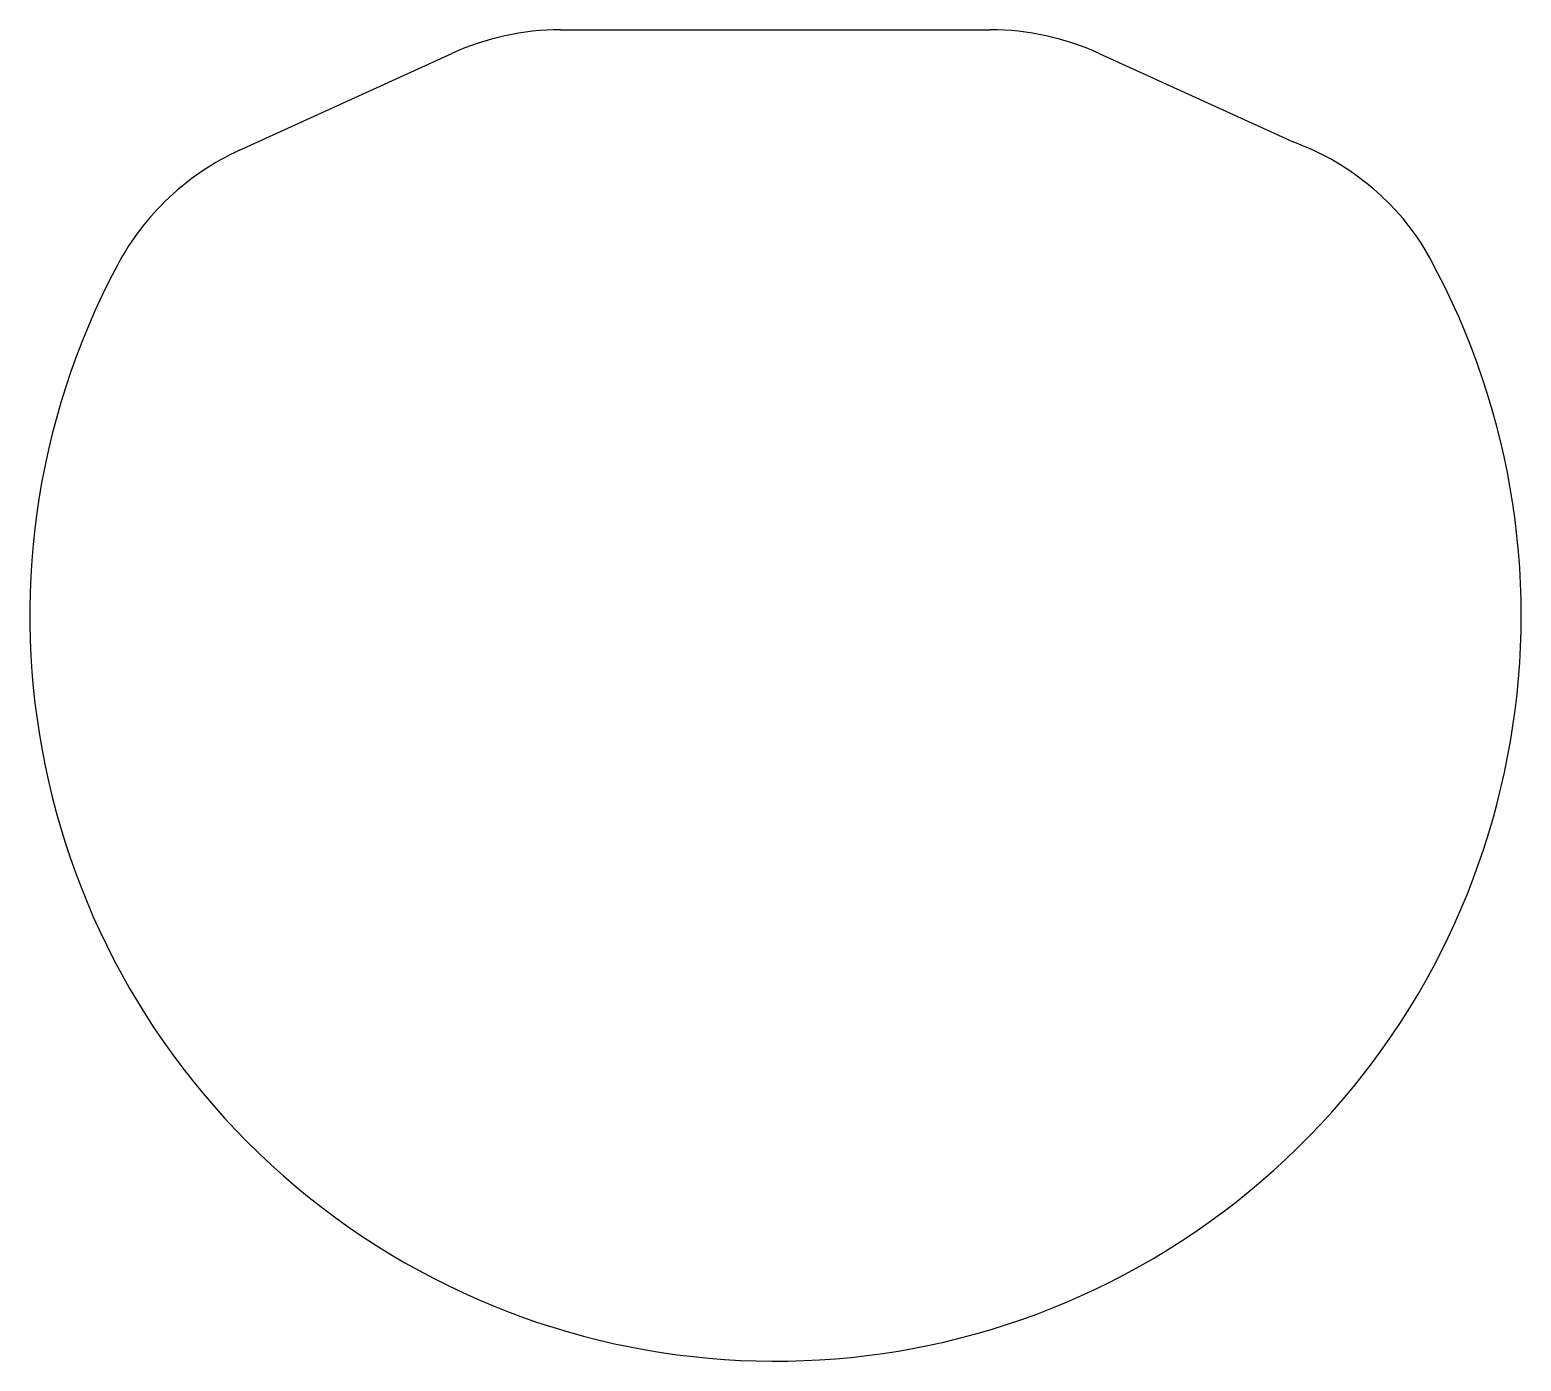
# Model space of a CAD drawing. Extents: x -125 to 125, y -125 to 98.
import ezdxf

# ---------------------------------------------------------------- set-up
doc = ezdxf.new("R2010")
doc.units = 0
doc.layers.add('Sketch010', color=7, linetype='CONTINUOUS')

msp = doc.modelspace()

# ---------------------------------------------------------------- linework, layer by layer
at = {"layer": 'Sketch010'}
for p, q in [((-35.9566, 97.9605), (35.9566, 97.9605)), ((-89.5967, 77.8241), (-54.0915, 94.0197)), ((54.0915, 94.0197), (86.5449, 79.2162))]:
    msp.add_line(p, q, dxfattribs=at)
for centre, radius, start, end in [((-35.9566, 54.2632), 43.6973, 90, 114.52), ((35.9566, 54.2632), 43.6973, 65.48, 90), ((-71.4618, 38.0676), 43.6973, 114.52, 151.956), ((71.4618, 38.0676), 43.8259, 33.493, 69.8696), ((0, 0), 124.666, 151.956, 29.9571)]:
    msp.add_arc(centre, radius, start, end, dxfattribs=at)

doc.saveas('drawing.dxf')
